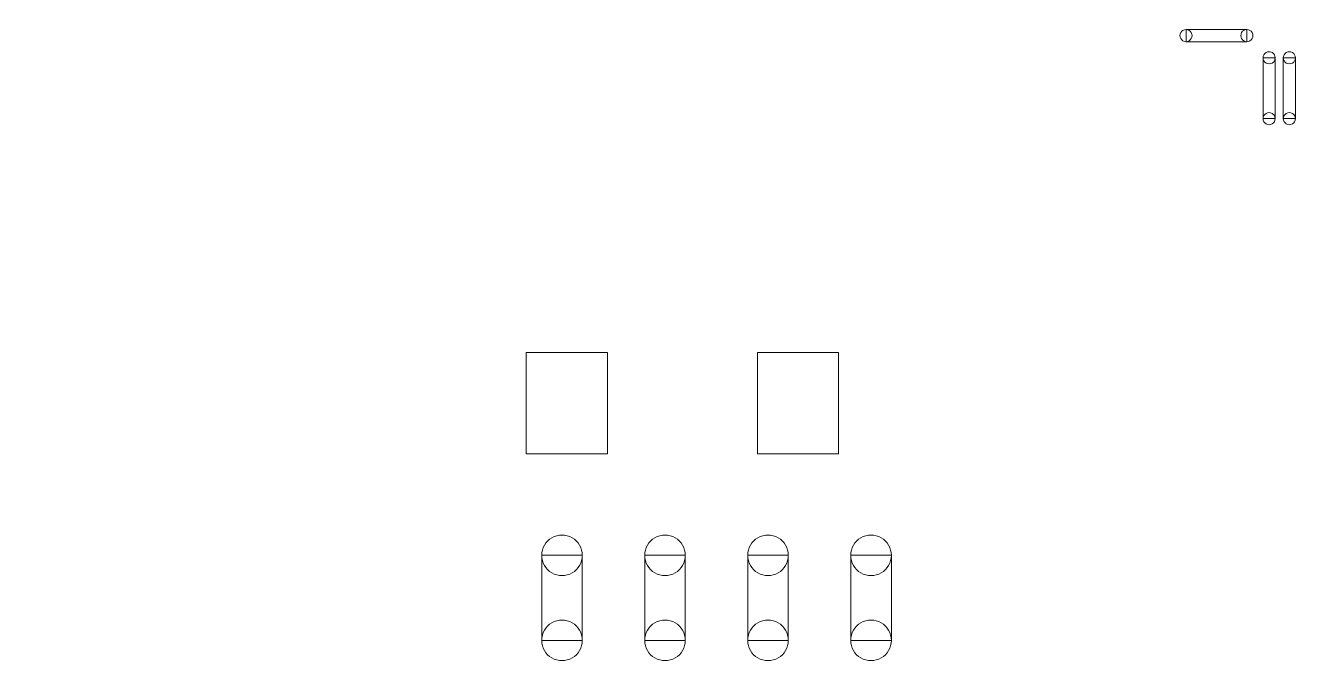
# Model space of a CAD drawing. Header units: millimetres. Extents: x -145 to 117, y -28 to 99.
# Drawn here: x 54.13 to 85.55, y 4.1 to 19.94 of the extents above; entities that cross this region are included whole.
import ezdxf

# ---------------------------------------------------------------- set-up
doc = ezdxf.new("R2010")
doc.units = ezdxf.units.MM
doc.header["$MEASUREMENT"] = 0
doc.layers.add('Layer 1', color=7, linetype='Continuous')

msp = doc.modelspace()

# ---------------------------------------------------------------- linework, layer by layer
at = {"layer": 'Layer 1', "color": 8, "lineweight": 9}
msp.add_open_spline([(117.0347, 99.4834), (117.0347, 99.4834), (-9.9653, 99.4834), (-9.9653, 99.4834), (-9.9653, 99.4834), (-9.9653, 99.4834), (-9.9653, -27.5166), (-9.9653, -27.5166), (-9.9653, -27.5166), (-9.9653, -27.5166), (117.0347, -27.5166), (117.0347, -27.5166), (117.0347, -27.5166), (117.0347, -27.5166), (117.0347, 99.4834), (117.0347, 99.4834)], degree=3, knots=[0, 0, 0, 0, 0.2, 0.2, 0.2, 0.2, 0.4, 0.4, 0.4, 0.4, 0.6, 0.6, 0.6, 0.6, 1, 1, 1, 1], dxfattribs=at)
at = {"layer": 'Layer 1', "lineweight": 9}
for points, knots in [([(82.5961, 19.6944), (82.5961, 19.7479), (82.6247, 19.7974), (82.671, 19.8242), (82.671, 19.8242), (82.7174, 19.8509), (82.7745, 19.8509), (82.8209, 19.8242), (82.8209, 19.8242), (82.8673, 19.7974), (82.8958, 19.7479), (82.8958, 19.6944)], [0, 0, 0, 0, 0.25, 0.25, 0.25, 0.25, 0.5, 0.5, 0.5, 0.5, 1, 1, 1, 1]), ([(82.746, 19.5445), (82.746, 19.5445), (82.746, 19.8442), (82.746, 19.8442), (82.746, 19.8442), (82.746, 19.8442), (84.2471, 19.8442), (84.2471, 19.8442), (84.2471, 19.8442), (84.2471, 19.8442), (84.2471, 19.5445), (84.2471, 19.5445), (84.2471, 19.5445), (84.2471, 19.5445), (82.746, 19.5445), (82.746, 19.5445)], [0, 0, 0, 0, 0.2, 0.2, 0.2, 0.2, 0.4, 0.4, 0.4, 0.4, 0.6, 0.6, 0.6, 0.6, 1, 1, 1, 1]), ([(84.0973, 19.6944), (84.0973, 19.7479), (84.1258, 19.7974), (84.1722, 19.8242), (84.1722, 19.8242), (84.2185, 19.8509), (84.2757, 19.8509), (84.322, 19.8242), (84.322, 19.8242), (84.3684, 19.7974), (84.397, 19.7479), (84.397, 19.6944)], [0, 0, 0, 0, 0.25, 0.25, 0.25, 0.25, 0.5, 0.5, 0.5, 0.5, 1, 1, 1, 1]), ([(82.8958, 19.6944), (82.8958, 19.6408), (82.8673, 19.5914), (82.8209, 19.5646), (82.8209, 19.5646), (82.7745, 19.5378), (82.7174, 19.5378), (82.671, 19.5646), (82.671, 19.5646), (82.6247, 19.5914), (82.5961, 19.6408), (82.5961, 19.6944)], [0, 0, 0, 0, 0.25, 0.25, 0.25, 0.25, 0.5, 0.5, 0.5, 0.5, 1, 1, 1, 1]), ([(82.746, 19.6944), (82.746, 19.6944), (82.746, 19.6944), (82.746, 19.6944), (82.746, 19.6944), (82.746, 19.6944), (82.746, 19.6944), (82.746, 19.6944), (82.746, 19.6944), (82.746, 19.6944), (82.746, 19.6944), (82.746, 19.6944)], [0, 0, 0, 0, 0.25, 0.25, 0.25, 0.25, 0.5, 0.5, 0.5, 0.5, 1, 1, 1, 1]), ([(82.746, 19.6944), (82.746, 19.6944), (82.746, 19.6944), (82.746, 19.6944), (82.746, 19.6944), (82.746, 19.6944), (82.746, 19.6944), (82.746, 19.6944), (82.746, 19.6944), (82.746, 19.6944), (82.746, 19.6944), (82.746, 19.6944)], [0, 0, 0, 0, 0.25, 0.25, 0.25, 0.25, 0.5, 0.5, 0.5, 0.5, 1, 1, 1, 1]), ([(84.397, 19.6944), (84.397, 19.6408), (84.3684, 19.5914), (84.322, 19.5646), (84.322, 19.5646), (84.2757, 19.5378), (84.2185, 19.5378), (84.1722, 19.5646), (84.1722, 19.5646), (84.1258, 19.5914), (84.0973, 19.6408), (84.0973, 19.6944)], [0, 0, 0, 0, 0.25, 0.25, 0.25, 0.25, 0.5, 0.5, 0.5, 0.5, 1, 1, 1, 1]), ([(84.2471, 19.6944), (84.2471, 19.6944), (84.2471, 19.6944), (84.2471, 19.6944), (84.2471, 19.6944), (84.2471, 19.6944), (84.2471, 19.6944), (84.2471, 19.6944), (84.2471, 19.6944), (84.2471, 19.6944), (84.2471, 19.6944), (84.2471, 19.6944)], [0, 0, 0, 0, 0.25, 0.25, 0.25, 0.25, 0.5, 0.5, 0.5, 0.5, 1, 1, 1, 1]), ([(84.2471, 19.6944), (84.2471, 19.6944), (84.2471, 19.6944), (84.2471, 19.6944), (84.2471, 19.6944), (84.2471, 19.6944), (84.2471, 19.6944), (84.2471, 19.6944), (84.2471, 19.6944), (84.2471, 19.6944), (84.2471, 19.6944), (84.2471, 19.6944)], [0, 0, 0, 0, 0.25, 0.25, 0.25, 0.25, 0.5, 0.5, 0.5, 0.5, 1, 1, 1, 1]), ([(84.6446, 19.147), (84.6446, 19.2005), (84.6732, 19.25), (84.7196, 19.2768), (84.7196, 19.2768), (84.7659, 19.3036), (84.823, 19.3036), (84.8694, 19.2768), (84.8694, 19.2768), (84.9158, 19.25), (84.9443, 19.2005), (84.9443, 19.147)], [0, 0, 0, 0, 0.25, 0.25, 0.25, 0.25, 0.5, 0.5, 0.5, 0.5, 1, 1, 1, 1]), ([(85.145, 19.147), (85.145, 19.2005), (85.1736, 19.25), (85.2199, 19.2768), (85.2199, 19.2768), (85.2663, 19.3036), (85.3234, 19.3036), (85.3698, 19.2768), (85.3698, 19.2768), (85.4162, 19.25), (85.4447, 19.2005), (85.4447, 19.147)], [0, 0, 0, 0, 0.25, 0.25, 0.25, 0.25, 0.5, 0.5, 0.5, 0.5, 1, 1, 1, 1]), ([(84.9443, 17.6459), (84.9443, 17.6459), (84.6446, 17.6459), (84.6446, 17.6459), (84.6446, 17.6459), (84.6446, 17.6459), (84.6446, 19.147), (84.6446, 19.147), (84.6446, 19.147), (84.6446, 19.147), (84.9443, 19.147), (84.9443, 19.147), (84.9443, 19.147), (84.9443, 19.147), (84.9443, 17.6459), (84.9443, 17.6459)], [0, 0, 0, 0, 0.2, 0.2, 0.2, 0.2, 0.4, 0.4, 0.4, 0.4, 0.6, 0.6, 0.6, 0.6, 1, 1, 1, 1]), ([(84.9443, 19.147), (84.9443, 19.0935), (84.9158, 19.044), (84.8694, 19.0172), (84.8694, 19.0172), (84.823, 18.9905), (84.7659, 18.9905), (84.7196, 19.0172), (84.7196, 19.0172), (84.6732, 19.044), (84.6446, 19.0935), (84.6446, 19.147)], [0, 0, 0, 0, 0.25, 0.25, 0.25, 0.25, 0.5, 0.5, 0.5, 0.5, 1, 1, 1, 1]), ([(84.7945, 19.147), (84.7945, 19.147), (84.7945, 19.147), (84.7945, 19.147), (84.7945, 19.147), (84.7945, 19.147), (84.7945, 19.147), (84.7945, 19.147), (84.7945, 19.147), (84.7945, 19.147), (84.7945, 19.147), (84.7945, 19.147)], [0, 0, 0, 0, 0.25, 0.25, 0.25, 0.25, 0.5, 0.5, 0.5, 0.5, 1, 1, 1, 1]), ([(84.7945, 19.147), (84.7945, 19.147), (84.7945, 19.147), (84.7945, 19.147), (84.7945, 19.147), (84.7945, 19.147), (84.7945, 19.147), (84.7945, 19.147), (84.7945, 19.147), (84.7945, 19.147), (84.7945, 19.147), (84.7945, 19.147)], [0, 0, 0, 0, 0.25, 0.25, 0.25, 0.25, 0.5, 0.5, 0.5, 0.5, 1, 1, 1, 1]), ([(85.4447, 17.6459), (85.4447, 17.6459), (85.145, 17.6459), (85.145, 17.6459), (85.145, 17.6459), (85.145, 17.6459), (85.145, 19.147), (85.145, 19.147), (85.145, 19.147), (85.145, 19.147), (85.4447, 19.147), (85.4447, 19.147), (85.4447, 19.147), (85.4447, 19.147), (85.4447, 17.6459), (85.4447, 17.6459)], [0, 0, 0, 0, 0.2, 0.2, 0.2, 0.2, 0.4, 0.4, 0.4, 0.4, 0.6, 0.6, 0.6, 0.6, 1, 1, 1, 1]), ([(85.4447, 19.147), (85.4447, 19.0935), (85.4162, 19.044), (85.3698, 19.0172), (85.3698, 19.0172), (85.3234, 18.9905), (85.2663, 18.9905), (85.2199, 19.0172), (85.2199, 19.0172), (85.1736, 19.044), (85.145, 19.0935), (85.145, 19.147)], [0, 0, 0, 0, 0.25, 0.25, 0.25, 0.25, 0.5, 0.5, 0.5, 0.5, 1, 1, 1, 1]), ([(85.2949, 19.147), (85.2949, 19.147), (85.2949, 19.147), (85.2949, 19.147), (85.2949, 19.147), (85.2949, 19.147), (85.2949, 19.147), (85.2949, 19.147), (85.2949, 19.147), (85.2949, 19.147), (85.2949, 19.147), (85.2949, 19.147)], [0, 0, 0, 0, 0.25, 0.25, 0.25, 0.25, 0.5, 0.5, 0.5, 0.5, 1, 1, 1, 1]), ([(85.2949, 19.147), (85.2949, 19.147), (85.2949, 19.147), (85.2949, 19.147), (85.2949, 19.147), (85.2949, 19.147), (85.2949, 19.147), (85.2949, 19.147), (85.2949, 19.147), (85.2949, 19.147), (85.2949, 19.147), (85.2949, 19.147)], [0, 0, 0, 0, 0.25, 0.25, 0.25, 0.25, 0.5, 0.5, 0.5, 0.5, 1, 1, 1, 1]), ([(84.6446, 17.6459), (84.6446, 17.6994), (84.6732, 17.7489), (84.7196, 17.7757), (84.7196, 17.7757), (84.7659, 17.8024), (84.823, 17.8024), (84.8694, 17.7757), (84.8694, 17.7757), (84.9158, 17.7489), (84.9443, 17.6994), (84.9443, 17.6459)], [0, 0, 0, 0, 0.25, 0.25, 0.25, 0.25, 0.5, 0.5, 0.5, 0.5, 1, 1, 1, 1]), ([(84.9443, 17.6459), (84.9443, 17.5923), (84.9158, 17.5429), (84.8694, 17.5161), (84.8694, 17.5161), (84.823, 17.4893), (84.7659, 17.4893), (84.7196, 17.5161), (84.7196, 17.5161), (84.6732, 17.5429), (84.6446, 17.5923), (84.6446, 17.6459)], [0, 0, 0, 0, 0.25, 0.25, 0.25, 0.25, 0.5, 0.5, 0.5, 0.5, 1, 1, 1, 1]), ([(84.7945, 17.6459), (84.7945, 17.6459), (84.7945, 17.6459), (84.7945, 17.6459), (84.7945, 17.6459), (84.7945, 17.6459), (84.7945, 17.6459), (84.7945, 17.6459), (84.7945, 17.6459), (84.7945, 17.6459), (84.7945, 17.6459), (84.7945, 17.6459)], [0, 0, 0, 0, 0.25, 0.25, 0.25, 0.25, 0.5, 0.5, 0.5, 0.5, 1, 1, 1, 1]), ([(84.7945, 17.6459), (84.7945, 17.6459), (84.7945, 17.6459), (84.7945, 17.6459), (84.7945, 17.6459), (84.7945, 17.6459), (84.7945, 17.6459), (84.7945, 17.6459), (84.7945, 17.6459), (84.7945, 17.6459), (84.7945, 17.6459), (84.7945, 17.6459)], [0, 0, 0, 0, 0.25, 0.25, 0.25, 0.25, 0.5, 0.5, 0.5, 0.5, 1, 1, 1, 1]), ([(85.145, 17.6459), (85.145, 17.6994), (85.1736, 17.7489), (85.2199, 17.7757), (85.2199, 17.7757), (85.2663, 17.8024), (85.3234, 17.8024), (85.3698, 17.7757), (85.3698, 17.7757), (85.4162, 17.7489), (85.4447, 17.6994), (85.4447, 17.6459)], [0, 0, 0, 0, 0.25, 0.25, 0.25, 0.25, 0.5, 0.5, 0.5, 0.5, 1, 1, 1, 1]), ([(85.4447, 17.6459), (85.4447, 17.5923), (85.4162, 17.5429), (85.3698, 17.5161), (85.3698, 17.5161), (85.3234, 17.4893), (85.2663, 17.4893), (85.2199, 17.5161), (85.2199, 17.5161), (85.1736, 17.5429), (85.145, 17.5923), (85.145, 17.6459)], [0, 0, 0, 0, 0.25, 0.25, 0.25, 0.25, 0.5, 0.5, 0.5, 0.5, 1, 1, 1, 1]), ([(85.2949, 17.6459), (85.2949, 17.6459), (85.2949, 17.6459), (85.2949, 17.6459), (85.2949, 17.6459), (85.2949, 17.6459), (85.2949, 17.6459), (85.2949, 17.6459), (85.2949, 17.6459), (85.2949, 17.6459), (85.2949, 17.6459), (85.2949, 17.6459)], [0, 0, 0, 0, 0.25, 0.25, 0.25, 0.25, 0.5, 0.5, 0.5, 0.5, 1, 1, 1, 1]), ([(85.2949, 17.6459), (85.2949, 17.6459), (85.2949, 17.6459), (85.2949, 17.6459), (85.2949, 17.6459), (85.2949, 17.6459), (85.2949, 17.6459), (85.2949, 17.6459), (85.2949, 17.6459), (85.2949, 17.6459), (85.2949, 17.6459), (85.2949, 17.6459)], [0, 0, 0, 0, 0.25, 0.25, 0.25, 0.25, 0.5, 0.5, 0.5, 0.5, 1, 1, 1, 1]), ([(66.4798, 9.3744), (66.4798, 9.3744), (66.4798, 11.8737), (66.4798, 11.8737), (66.4798, 11.8737), (66.4798, 11.8737), (68.4788, 11.8737), (68.4788, 11.8737), (68.4788, 11.8737), (68.4788, 11.8737), (68.4788, 9.3744), (68.4788, 9.3744), (68.4788, 9.3744), (68.4788, 9.3744), (66.4798, 9.3744), (66.4798, 9.3744)], [0, 0, 0, 0, 0.2, 0.2, 0.2, 0.2, 0.4, 0.4, 0.4, 0.4, 0.6, 0.6, 0.6, 0.6, 1, 1, 1, 1]), ([(72.1796, 9.3744), (72.1796, 9.3744), (72.1796, 11.8737), (72.1796, 11.8737), (72.1796, 11.8737), (72.1796, 11.8737), (74.1785, 11.8737), (74.1785, 11.8737), (74.1785, 11.8737), (74.1785, 11.8737), (74.1785, 9.3744), (74.1785, 9.3744), (74.1785, 9.3744), (74.1785, 9.3744), (72.1796, 9.3744), (72.1796, 9.3744)], [0, 0, 0, 0, 0.2, 0.2, 0.2, 0.2, 0.4, 0.4, 0.4, 0.4, 0.6, 0.6, 0.6, 0.6, 1, 1, 1, 1]), ([(66.8595, 6.8725), (66.8595, 7.0512), (66.9549, 7.2164), (67.1097, 7.3058), (67.1097, 7.3058), (67.2645, 7.3952), (67.4553, 7.3952), (67.6101, 7.3058), (67.6101, 7.3058), (67.7649, 7.2164), (67.8603, 7.0512), (67.8603, 6.8725)], [0, 0, 0, 0, 0.25, 0.25, 0.25, 0.25, 0.5, 0.5, 0.5, 0.5, 1, 1, 1, 1]), ([(69.3995, 6.8725), (69.3995, 7.0512), (69.4949, 7.2164), (69.6497, 7.3058), (69.6497, 7.3058), (69.8045, 7.3952), (69.9953, 7.3952), (70.1501, 7.3058), (70.1501, 7.3058), (70.3049, 7.2164), (70.4003, 7.0512), (70.4003, 6.8725)], [0, 0, 0, 0, 0.25, 0.25, 0.25, 0.25, 0.5, 0.5, 0.5, 0.5, 1, 1, 1, 1]), ([(71.9395, 6.8725), (71.9395, 7.0512), (72.0349, 7.2164), (72.1897, 7.3058), (72.1897, 7.3058), (72.3445, 7.3952), (72.5353, 7.3952), (72.6901, 7.3058), (72.6901, 7.3058), (72.8449, 7.2164), (72.9403, 7.0512), (72.9403, 6.8725)], [0, 0, 0, 0, 0.25, 0.25, 0.25, 0.25, 0.5, 0.5, 0.5, 0.5, 1, 1, 1, 1]), ([(74.4795, 6.8725), (74.4795, 7.0512), (74.5749, 7.2164), (74.7297, 7.3058), (74.7297, 7.3058), (74.8845, 7.3952), (75.0753, 7.3952), (75.2301, 7.3058), (75.2301, 7.3058), (75.3849, 7.2164), (75.4803, 7.0512), (75.4803, 6.8725)], [0, 0, 0, 0, 0.25, 0.25, 0.25, 0.25, 0.5, 0.5, 0.5, 0.5, 1, 1, 1, 1]), ([(67.8603, 4.7744), (67.8603, 4.7744), (66.8595, 4.7744), (66.8595, 4.7744), (66.8595, 4.7744), (66.8595, 4.7744), (66.8595, 6.8725), (66.8595, 6.8725), (66.8595, 6.8725), (66.8595, 6.8725), (67.8603, 6.8725), (67.8603, 6.8725), (67.8603, 6.8725), (67.8603, 6.8725), (67.8603, 4.7744), (67.8603, 4.7744)], [0, 0, 0, 0, 0.2, 0.2, 0.2, 0.2, 0.4, 0.4, 0.4, 0.4, 0.6, 0.6, 0.6, 0.6, 1, 1, 1, 1]), ([(67.8603, 6.8725), (67.8603, 6.6937), (67.7649, 6.5285), (67.6101, 6.4391), (67.6101, 6.4391), (67.4553, 6.3497), (67.2645, 6.3497), (67.1097, 6.4391), (67.1097, 6.4391), (66.9549, 6.5285), (66.8595, 6.6937), (66.8595, 6.8725)], [0, 0, 0, 0, 0.25, 0.25, 0.25, 0.25, 0.5, 0.5, 0.5, 0.5, 1, 1, 1, 1]), ([(67.3599, 6.8725), (67.3599, 6.8725), (67.3599, 6.8725), (67.3599, 6.8725), (67.3599, 6.8725), (67.3599, 6.8725), (67.3599, 6.8725), (67.3599, 6.8725), (67.3599, 6.8725), (67.3599, 6.8725), (67.3599, 6.8725), (67.3599, 6.8725)], [0, 0, 0, 0, 0.25, 0.25, 0.25, 0.25, 0.5, 0.5, 0.5, 0.5, 1, 1, 1, 1]), ([(67.3599, 6.8725), (67.3599, 6.8725), (67.3599, 6.8725), (67.3599, 6.8725), (67.3599, 6.8725), (67.3599, 6.8725), (67.3599, 6.8725), (67.3599, 6.8725), (67.3599, 6.8725), (67.3599, 6.8725), (67.3599, 6.8725), (67.3599, 6.8725)], [0, 0, 0, 0, 0.25, 0.25, 0.25, 0.25, 0.5, 0.5, 0.5, 0.5, 1, 1, 1, 1]), ([(70.4003, 4.7744), (70.4003, 4.7744), (69.3995, 4.7744), (69.3995, 4.7744), (69.3995, 4.7744), (69.3995, 4.7744), (69.3995, 6.8725), (69.3995, 6.8725), (69.3995, 6.8725), (69.3995, 6.8725), (70.4003, 6.8725), (70.4003, 6.8725), (70.4003, 6.8725), (70.4003, 6.8725), (70.4003, 4.7744), (70.4003, 4.7744)], [0, 0, 0, 0, 0.2, 0.2, 0.2, 0.2, 0.4, 0.4, 0.4, 0.4, 0.6, 0.6, 0.6, 0.6, 1, 1, 1, 1]), ([(70.4003, 6.8725), (70.4003, 6.6937), (70.3049, 6.5285), (70.1501, 6.4391), (70.1501, 6.4391), (69.9953, 6.3497), (69.8045, 6.3497), (69.6497, 6.4391), (69.6497, 6.4391), (69.4949, 6.5285), (69.3995, 6.6937), (69.3995, 6.8725)], [0, 0, 0, 0, 0.25, 0.25, 0.25, 0.25, 0.5, 0.5, 0.5, 0.5, 1, 1, 1, 1]), ([(69.8999, 6.8725), (69.8999, 6.8725), (69.8999, 6.8725), (69.8999, 6.8725), (69.8999, 6.8725), (69.8999, 6.8725), (69.8999, 6.8725), (69.8999, 6.8725), (69.8999, 6.8725), (69.8999, 6.8725), (69.8999, 6.8725), (69.8999, 6.8725)], [0, 0, 0, 0, 0.25, 0.25, 0.25, 0.25, 0.5, 0.5, 0.5, 0.5, 1, 1, 1, 1]), ([(69.8999, 6.8725), (69.8999, 6.8725), (69.8999, 6.8725), (69.8999, 6.8725), (69.8999, 6.8725), (69.8999, 6.8725), (69.8999, 6.8725), (69.8999, 6.8725), (69.8999, 6.8725), (69.8999, 6.8725), (69.8999, 6.8725), (69.8999, 6.8725)], [0, 0, 0, 0, 0.25, 0.25, 0.25, 0.25, 0.5, 0.5, 0.5, 0.5, 1, 1, 1, 1]), ([(72.9403, 4.7744), (72.9403, 4.7744), (71.9395, 4.7744), (71.9395, 4.7744), (71.9395, 4.7744), (71.9395, 4.7744), (71.9395, 6.8725), (71.9395, 6.8725), (71.9395, 6.8725), (71.9395, 6.8725), (72.9403, 6.8725), (72.9403, 6.8725), (72.9403, 6.8725), (72.9403, 6.8725), (72.9403, 4.7744), (72.9403, 4.7744)], [0, 0, 0, 0, 0.2, 0.2, 0.2, 0.2, 0.4, 0.4, 0.4, 0.4, 0.6, 0.6, 0.6, 0.6, 1, 1, 1, 1]), ([(72.9403, 6.8725), (72.9403, 6.6937), (72.8449, 6.5285), (72.6901, 6.4391), (72.6901, 6.4391), (72.5353, 6.3497), (72.3445, 6.3497), (72.1897, 6.4391), (72.1897, 6.4391), (72.0349, 6.5285), (71.9395, 6.6937), (71.9395, 6.8725)], [0, 0, 0, 0, 0.25, 0.25, 0.25, 0.25, 0.5, 0.5, 0.5, 0.5, 1, 1, 1, 1]), ([(72.4399, 6.8725), (72.4399, 6.8725), (72.4399, 6.8725), (72.4399, 6.8725), (72.4399, 6.8725), (72.4399, 6.8725), (72.4399, 6.8725), (72.4399, 6.8725), (72.4399, 6.8725), (72.4399, 6.8725), (72.4399, 6.8725), (72.4399, 6.8725)], [0, 0, 0, 0, 0.25, 0.25, 0.25, 0.25, 0.5, 0.5, 0.5, 0.5, 1, 1, 1, 1]), ([(72.4399, 6.8725), (72.4399, 6.8725), (72.4399, 6.8725), (72.4399, 6.8725), (72.4399, 6.8725), (72.4399, 6.8725), (72.4399, 6.8725), (72.4399, 6.8725), (72.4399, 6.8725), (72.4399, 6.8725), (72.4399, 6.8725), (72.4399, 6.8725)], [0, 0, 0, 0, 0.25, 0.25, 0.25, 0.25, 0.5, 0.5, 0.5, 0.5, 1, 1, 1, 1]), ([(75.4803, 4.7744), (75.4803, 4.7744), (74.4795, 4.7744), (74.4795, 4.7744), (74.4795, 4.7744), (74.4795, 4.7744), (74.4795, 6.8725), (74.4795, 6.8725), (74.4795, 6.8725), (74.4795, 6.8725), (75.4803, 6.8725), (75.4803, 6.8725), (75.4803, 6.8725), (75.4803, 6.8725), (75.4803, 4.7744), (75.4803, 4.7744)], [0, 0, 0, 0, 0.2, 0.2, 0.2, 0.2, 0.4, 0.4, 0.4, 0.4, 0.6, 0.6, 0.6, 0.6, 1, 1, 1, 1]), ([(75.4803, 6.8725), (75.4803, 6.6937), (75.3849, 6.5285), (75.2301, 6.4391), (75.2301, 6.4391), (75.0753, 6.3497), (74.8845, 6.3497), (74.7297, 6.4391), (74.7297, 6.4391), (74.5749, 6.5285), (74.4795, 6.6937), (74.4795, 6.8725)], [0, 0, 0, 0, 0.25, 0.25, 0.25, 0.25, 0.5, 0.5, 0.5, 0.5, 1, 1, 1, 1]), ([(74.9799, 6.8725), (74.9799, 6.8725), (74.9799, 6.8725), (74.9799, 6.8725), (74.9799, 6.8725), (74.9799, 6.8725), (74.9799, 6.8725), (74.9799, 6.8725), (74.9799, 6.8725), (74.9799, 6.8725), (74.9799, 6.8725), (74.9799, 6.8725)], [0, 0, 0, 0, 0.25, 0.25, 0.25, 0.25, 0.5, 0.5, 0.5, 0.5, 1, 1, 1, 1]), ([(74.9799, 6.8725), (74.9799, 6.8725), (74.9799, 6.8725), (74.9799, 6.8725), (74.9799, 6.8725), (74.9799, 6.8725), (74.9799, 6.8725), (74.9799, 6.8725), (74.9799, 6.8725), (74.9799, 6.8725), (74.9799, 6.8725), (74.9799, 6.8725)], [0, 0, 0, 0, 0.25, 0.25, 0.25, 0.25, 0.5, 0.5, 0.5, 0.5, 1, 1, 1, 1]), ([(66.8595, 4.7744), (66.8595, 4.9532), (66.9549, 5.1184), (67.1097, 5.2078), (67.1097, 5.2078), (67.2645, 5.2971), (67.4553, 5.2971), (67.6101, 5.2078), (67.6101, 5.2078), (67.7649, 5.1184), (67.8603, 4.9532), (67.8603, 4.7744)], [0, 0, 0, 0, 0.25, 0.25, 0.25, 0.25, 0.5, 0.5, 0.5, 0.5, 1, 1, 1, 1]), ([(69.3995, 4.7744), (69.3995, 4.9532), (69.4949, 5.1184), (69.6497, 5.2078), (69.6497, 5.2078), (69.8045, 5.2971), (69.9953, 5.2971), (70.1501, 5.2078), (70.1501, 5.2078), (70.3049, 5.1184), (70.4003, 4.9532), (70.4003, 4.7744)], [0, 0, 0, 0, 0.25, 0.25, 0.25, 0.25, 0.5, 0.5, 0.5, 0.5, 1, 1, 1, 1]), ([(71.9395, 4.7744), (71.9395, 4.9532), (72.0349, 5.1184), (72.1897, 5.2078), (72.1897, 5.2078), (72.3445, 5.2971), (72.5353, 5.2971), (72.6901, 5.2078), (72.6901, 5.2078), (72.8449, 5.1184), (72.9403, 4.9532), (72.9403, 4.7744)], [0, 0, 0, 0, 0.25, 0.25, 0.25, 0.25, 0.5, 0.5, 0.5, 0.5, 1, 1, 1, 1]), ([(74.4795, 4.7744), (74.4795, 4.9532), (74.5749, 5.1184), (74.7297, 5.2078), (74.7297, 5.2078), (74.8845, 5.2971), (75.0753, 5.2971), (75.2301, 5.2078), (75.2301, 5.2078), (75.3849, 5.1184), (75.4803, 4.9532), (75.4803, 4.7744)], [0, 0, 0, 0, 0.25, 0.25, 0.25, 0.25, 0.5, 0.5, 0.5, 0.5, 1, 1, 1, 1]), ([(67.8603, 4.7744), (67.8603, 4.5957), (67.7649, 4.4305), (67.6101, 4.3411), (67.6101, 4.3411), (67.4553, 4.2517), (67.2645, 4.2517), (67.1097, 4.3411), (67.1097, 4.3411), (66.9549, 4.4305), (66.8595, 4.5957), (66.8595, 4.7744)], [0, 0, 0, 0, 0.25, 0.25, 0.25, 0.25, 0.5, 0.5, 0.5, 0.5, 1, 1, 1, 1]), ([(67.3599, 4.7744), (67.3599, 4.7744), (67.3599, 4.7744), (67.3599, 4.7744), (67.3599, 4.7744), (67.3599, 4.7744), (67.3599, 4.7744), (67.3599, 4.7744), (67.3599, 4.7744), (67.3599, 4.7744), (67.3599, 4.7744), (67.3599, 4.7744)], [0, 0, 0, 0, 0.25, 0.25, 0.25, 0.25, 0.5, 0.5, 0.5, 0.5, 1, 1, 1, 1]), ([(67.3599, 4.7744), (67.3599, 4.7744), (67.3599, 4.7744), (67.3599, 4.7744), (67.3599, 4.7744), (67.3599, 4.7744), (67.3599, 4.7744), (67.3599, 4.7744), (67.3599, 4.7744), (67.3599, 4.7744), (67.3599, 4.7744), (67.3599, 4.7744)], [0, 0, 0, 0, 0.25, 0.25, 0.25, 0.25, 0.5, 0.5, 0.5, 0.5, 1, 1, 1, 1]), ([(70.4003, 4.7744), (70.4003, 4.5957), (70.3049, 4.4305), (70.1501, 4.3411), (70.1501, 4.3411), (69.9953, 4.2517), (69.8045, 4.2517), (69.6497, 4.3411), (69.6497, 4.3411), (69.4949, 4.4305), (69.3995, 4.5957), (69.3995, 4.7744)], [0, 0, 0, 0, 0.25, 0.25, 0.25, 0.25, 0.5, 0.5, 0.5, 0.5, 1, 1, 1, 1]), ([(69.8999, 4.7744), (69.8999, 4.7744), (69.8999, 4.7744), (69.8999, 4.7744), (69.8999, 4.7744), (69.8999, 4.7744), (69.8999, 4.7744), (69.8999, 4.7744), (69.8999, 4.7744), (69.8999, 4.7744), (69.8999, 4.7744), (69.8999, 4.7744)], [0, 0, 0, 0, 0.25, 0.25, 0.25, 0.25, 0.5, 0.5, 0.5, 0.5, 1, 1, 1, 1]), ([(69.8999, 4.7744), (69.8999, 4.7744), (69.8999, 4.7744), (69.8999, 4.7744), (69.8999, 4.7744), (69.8999, 4.7744), (69.8999, 4.7744), (69.8999, 4.7744), (69.8999, 4.7744), (69.8999, 4.7744), (69.8999, 4.7744), (69.8999, 4.7744)], [0, 0, 0, 0, 0.25, 0.25, 0.25, 0.25, 0.5, 0.5, 0.5, 0.5, 1, 1, 1, 1]), ([(72.9403, 4.7744), (72.9403, 4.5957), (72.8449, 4.4305), (72.6901, 4.3411), (72.6901, 4.3411), (72.5353, 4.2517), (72.3445, 4.2517), (72.1897, 4.3411), (72.1897, 4.3411), (72.0349, 4.4305), (71.9395, 4.5957), (71.9395, 4.7744)], [0, 0, 0, 0, 0.25, 0.25, 0.25, 0.25, 0.5, 0.5, 0.5, 0.5, 1, 1, 1, 1]), ([(72.4399, 4.7744), (72.4399, 4.7744), (72.4399, 4.7744), (72.4399, 4.7744), (72.4399, 4.7744), (72.4399, 4.7744), (72.4399, 4.7744), (72.4399, 4.7744), (72.4399, 4.7744), (72.4399, 4.7744), (72.4399, 4.7744), (72.4399, 4.7744)], [0, 0, 0, 0, 0.25, 0.25, 0.25, 0.25, 0.5, 0.5, 0.5, 0.5, 1, 1, 1, 1]), ([(72.4399, 4.7744), (72.4399, 4.7744), (72.4399, 4.7744), (72.4399, 4.7744), (72.4399, 4.7744), (72.4399, 4.7744), (72.4399, 4.7744), (72.4399, 4.7744), (72.4399, 4.7744), (72.4399, 4.7744), (72.4399, 4.7744), (72.4399, 4.7744)], [0, 0, 0, 0, 0.25, 0.25, 0.25, 0.25, 0.5, 0.5, 0.5, 0.5, 1, 1, 1, 1]), ([(75.4803, 4.7744), (75.4803, 4.5957), (75.3849, 4.4305), (75.2301, 4.3411), (75.2301, 4.3411), (75.0753, 4.2517), (74.8845, 4.2517), (74.7297, 4.3411), (74.7297, 4.3411), (74.5749, 4.4305), (74.4795, 4.5957), (74.4795, 4.7744)], [0, 0, 0, 0, 0.25, 0.25, 0.25, 0.25, 0.5, 0.5, 0.5, 0.5, 1, 1, 1, 1]), ([(74.9799, 4.7744), (74.9799, 4.7744), (74.9799, 4.7744), (74.9799, 4.7744), (74.9799, 4.7744), (74.9799, 4.7744), (74.9799, 4.7744), (74.9799, 4.7744), (74.9799, 4.7744), (74.9799, 4.7744), (74.9799, 4.7744), (74.9799, 4.7744)], [0, 0, 0, 0, 0.25, 0.25, 0.25, 0.25, 0.5, 0.5, 0.5, 0.5, 1, 1, 1, 1]), ([(74.9799, 4.7744), (74.9799, 4.7744), (74.9799, 4.7744), (74.9799, 4.7744), (74.9799, 4.7744), (74.9799, 4.7744), (74.9799, 4.7744), (74.9799, 4.7744), (74.9799, 4.7744), (74.9799, 4.7744), (74.9799, 4.7744), (74.9799, 4.7744)], [0, 0, 0, 0, 0.25, 0.25, 0.25, 0.25, 0.5, 0.5, 0.5, 0.5, 1, 1, 1, 1])]:
    msp.add_open_spline(points, degree=3, knots=knots, dxfattribs=at)

doc.saveas('drawing.dxf')
